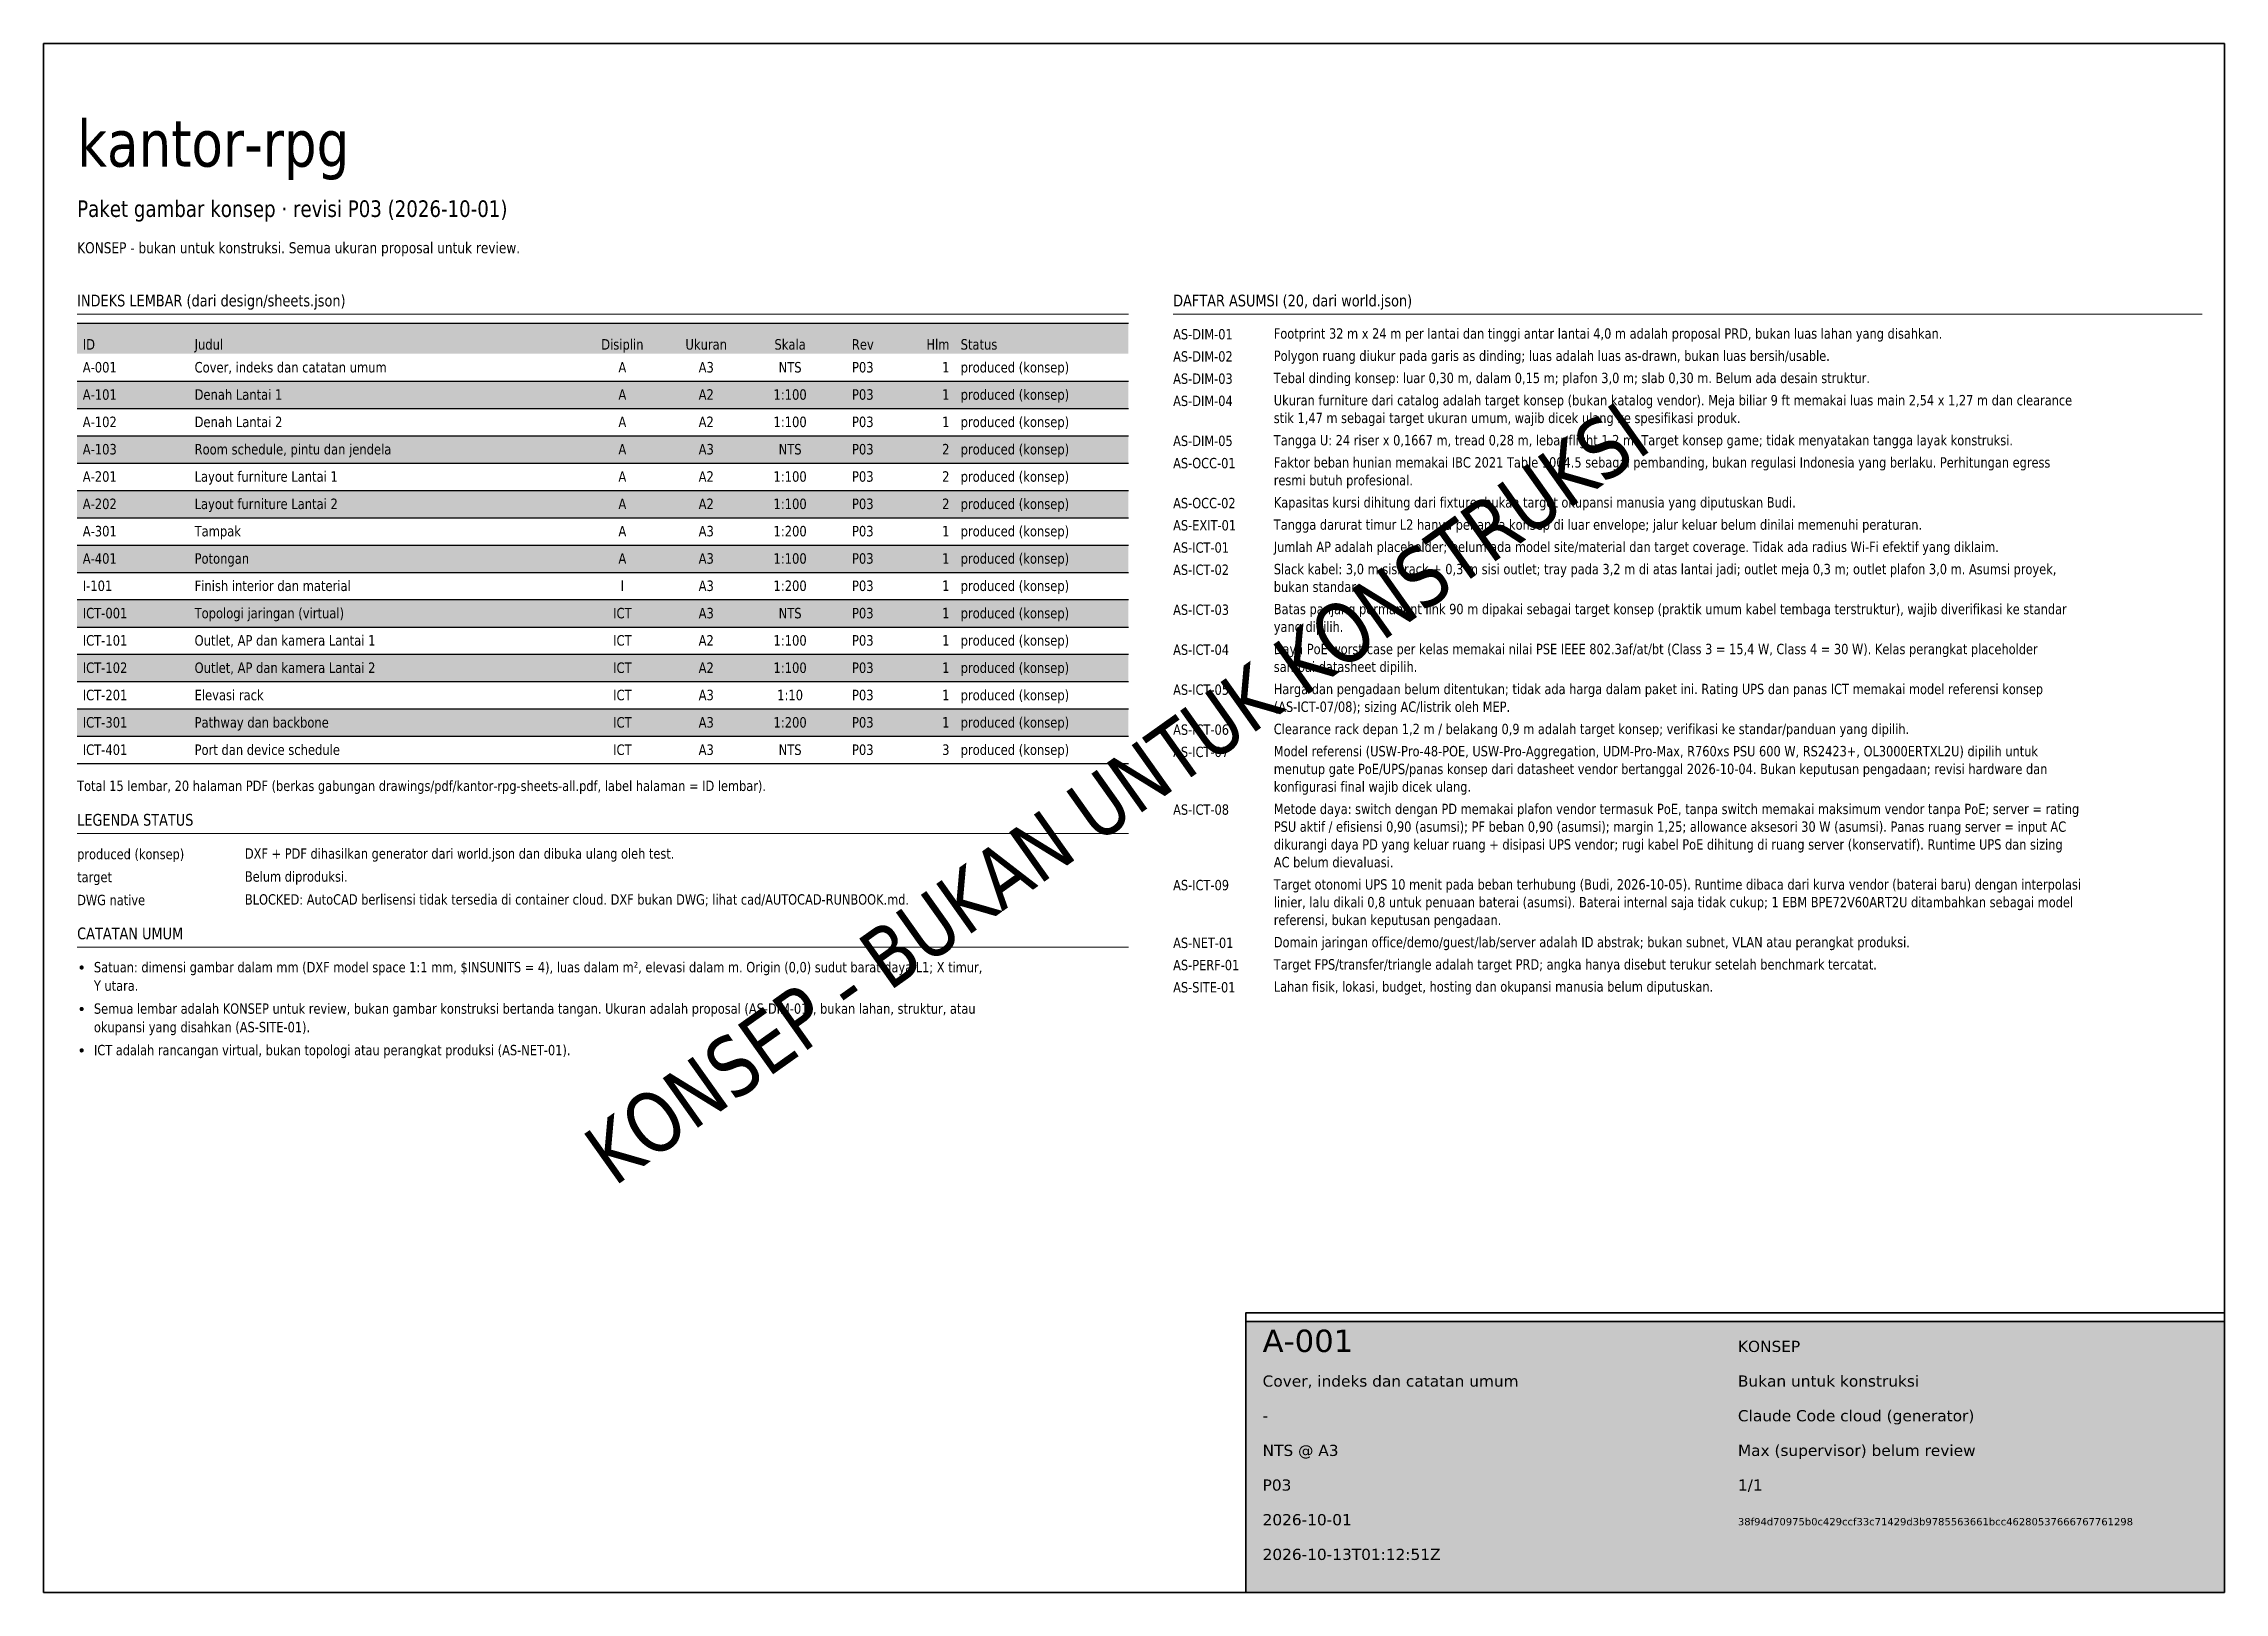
# Paper-space layout 'A-001' of a CAD drawing. Header units: millimetres. Extents: x 20 to 410, y 10 to 287.
import ezdxf
from ezdxf.enums import TextEntityAlignment as Align

# ---------------------------------------------------------------- set-up
doc = ezdxf.new("R2010")
doc.units = ezdxf.units.MM
for name, color, linetype, lineweight, true_color in [('A-ANNO-NOTE', 7, 'Continuous', 18, 0x22302a), ('A-ANNO-TTLB', 7, 'Continuous', 35, 0x1f4d3a), ('A-ANNO-WMRK', 7, 'Continuous', 13, 0xe8eeea)]:
    doc.layers.add(name, color=color, linetype=linetype, lineweight=lineweight, true_color=true_color)
doc.layers.add('A-ANNO-SCHD', color=7, linetype='Continuous')
doc.styles.add('KR-SANS', font='DejaVuSans.ttf', dxfattribs={"width": 0.8})

# ---------------------------------------------------------------- blocks, each defined once
blk = doc.blocks.new('KR-TTLB-G')
at = {"layer": 'A-ANNO-TTLB'}
blk.add_lwpolyline([(0, 0), (175, 0), (175, 50), (0, 50)], close=True, dxfattribs=at)
at = {"layer": 'A-ANNO-TTLB', "style": 'KR-SANS'}
for tag, p, height in [('KR_SHEET_ID', (3, 43), 4), ('KR_STATUS', (88, 43), 2), ('KR_TITLE', (3, 36.8), 2), ('KR_NOTE', (88, 36.8), 2), ('KR_FLOOR', (3, 30.6), 2), ('KR_DRAWN', (88, 30.6), 2), ('KR_SCALE', (3, 24.4), 2), ('KR_CHECK', (88, 24.4), 2), ('KR_REVISION', (3, 18.2), 2), ('KR_PAGE', (88, 18.2), 2), ('KR_REV_DATE', (3, 12), 2), ('KR_WORLD_SHA256', (88, 12), 1.3), ('KR_RENDER_UTC', (3, 5.8), 2)]:
    blk.add_attdef(tag, p, '', height=height, dxfattribs=at)

psp = doc.layouts.new('A-001')

# ---------------------------------------------------------------- hatches: boundary and pattern name
at = {"layer": 'A-ANNO-NOTE', "true_color": 0x22302a}
h = psp.add_hatch(color=250, dxfattribs=at)
h.dxf.hatch_style = 1
edge = h.paths.add_edge_path()
edge.add_arc((26.8, 121.76), 0.38, 0, 360)
h = psp.add_hatch(color=250, dxfattribs=at)
h.dxf.hatch_style = 1
edge = h.paths.add_edge_path()
edge.add_arc((26.8, 114.34), 0.38, 0, 360)
h = psp.add_hatch(color=250, dxfattribs=at)
h.dxf.hatch_style = 1
edge = h.paths.add_edge_path()
edge.add_arc((26.8, 106.93), 0.38, 0, 360)
at = {"layer": 'A-ANNO-SCHD', "true_color": 0xdfe9e3}
h = psp.add_hatch(color=254, dxfattribs=at)
h.dxf.hatch_style = 1
h.paths.add_polyline_path([(26, 231.52), (214, 231.52), (214, 237), (26, 237)])
at = {"layer": 'A-ANNO-SCHD', "true_color": 0xf1f5f2}
h = psp.add_hatch(color=7, dxfattribs=at)
h.dxf.hatch_style = 1
h.paths.add_polyline_path([(26, 221.75), (214, 221.75), (214, 226.63), (26, 226.63)])
h = psp.add_hatch(color=7, dxfattribs=at)
h.dxf.hatch_style = 1
h.paths.add_polyline_path([(26, 211.97), (214, 211.97), (214, 216.86), (26, 216.86)])
h = psp.add_hatch(color=7, dxfattribs=at)
h.dxf.hatch_style = 1
h.paths.add_polyline_path([(26, 202.2), (214, 202.2), (214, 207.09), (26, 207.09)])
h = psp.add_hatch(color=7, dxfattribs=at)
h.dxf.hatch_style = 1
h.paths.add_polyline_path([(26, 192.43), (214, 192.43), (214, 197.32), (26, 197.32)])
h = psp.add_hatch(color=7, dxfattribs=at)
h.dxf.hatch_style = 1
h.paths.add_polyline_path([(26, 182.66), (214, 182.66), (214, 187.55), (26, 187.55)])
h = psp.add_hatch(color=7, dxfattribs=at)
h.dxf.hatch_style = 1
h.paths.add_polyline_path([(26, 172.89), (214, 172.89), (214, 177.78), (26, 177.78)])
h = psp.add_hatch(color=7, dxfattribs=at)
h.dxf.hatch_style = 1
h.paths.add_polyline_path([(26, 163.12), (214, 163.12), (214, 168.01), (26, 168.01)])
at = {"layer": 'A-ANNO-TTLB', "true_color": 0xffffff}
h = psp.add_hatch(color=7, dxfattribs=at)
h.dxf.hatch_style = 1
h.paths.add_polyline_path([(235, 10), (410, 10), (410, 58.47), (235, 58.47)])

# ---------------------------------------------------------------- linework, layer by layer
at = {"layer": 'A-ANNO-NOTE', "color": 119, "true_color": 0x1f4d3a}
for points in [[(26, 238.6), (214, 238.6)], [(222, 238.6), (406, 238.6)], [(26, 145.73), (214, 145.73)], [(26, 125.41), (214, 125.41)]]:
    psp.add_lwpolyline(points, dxfattribs=at)
at = {"layer": 'A-ANNO-SCHD', "color": 119, "true_color": 0x1f4d3a}
for points in [[(26, 237), (214, 237)], [(26, 158.23), (214, 158.23)]]:
    psp.add_lwpolyline(points, dxfattribs=at)
at = {"layer": 'A-ANNO-SCHD', "color": 254, "true_color": 0xc9d6cf}
for points in [[(26, 226.63), (214, 226.63)], [(26, 221.75), (214, 221.75)], [(26, 216.86), (214, 216.86)], [(26, 211.97), (214, 211.97)], [(26, 207.09), (214, 207.09)], [(26, 202.2), (214, 202.2)], [(26, 197.32), (214, 197.32)], [(26, 192.43), (214, 192.43)], [(26, 187.55), (214, 187.55)], [(26, 182.66), (214, 182.66)], [(26, 177.78), (214, 177.78)], [(26, 172.89), (214, 172.89)], [(26, 168.01), (214, 168.01)], [(26, 163.12), (214, 163.12)], [(26, 158.23), (214, 158.23)]]:
    psp.add_lwpolyline(points, dxfattribs=at)
at = {"layer": 'A-ANNO-TTLB', "color": 119, "true_color": 0x1f4d3a}
for points in [[(20, 10), (410, 10), (410, 287), (20, 287)], [(235, 10), (410, 10), (410, 58.47), (235, 58.47)]]:
    psp.add_lwpolyline(points, close=True, dxfattribs=at)

# ---------------------------------------------------------------- block references
at = {"layer": 'A-ANNO-TTLB'}
psp.add_blockref('KR-TTLB-G', (235, 10), dxfattribs=at).add_auto_attribs({'KR_SHEET_ID': 'A-001', 'KR_TITLE': 'Cover, indeks dan catatan umum', 'KR_FLOOR': '-', 'KR_SCALE': 'NTS @ A3', 'KR_REVISION': 'P03', 'KR_REV_DATE': '2026-10-01', 'KR_RENDER_UTC': '2026-10-13T01:12:51Z', 'KR_STATUS': 'KONSEP', 'KR_NOTE': 'Bukan untuk konstruksi', 'KR_DRAWN': 'Claude Code cloud (generator)', 'KR_CHECK': 'Max (supervisor) belum review', 'KR_PAGE': '1/1', 'KR_WORLD_SHA256': '38f94d70975b0c429ccf33c71429d3b9785563661bcc46280537666767761298'})

# ---------------------------------------------------------------- texts
at = {"layer": 'A-ANNO-NOTE', "color": 119, "true_color": 0x1f4d3a, "style": 'KR-SANS', "width": 0.8}
for s, height, p in [('kantor-rpg', 8.396, (26, 265)), ('INDEKS LEMBAR (dari design/sheets.json)', 2.099, (26, 240)), ('DAFTAR ASUMSI (20, dari world.json)', 2.099, (222, 240)), ('AS-DIM-01', 1.852, (222, 234.1)), ('AS-DIM-02', 1.852, (222, 230.13)), ('AS-DIM-03', 1.852, (222, 226.15)), ('AS-DIM-04', 1.852, (222, 222.18)), ('AS-DIM-05', 1.852, (222, 215.03)), ('AS-OCC-01', 1.852, (222, 211.05)), ('AS-OCC-02', 1.852, (222, 203.9)), ('AS-EXIT-01', 1.852, (222, 199.93)), ('AS-ICT-01', 1.852, (222, 195.95)), ('AS-ICT-02', 1.852, (222, 191.98)), ('AS-ICT-03', 1.852, (222, 184.83)), ('AS-ICT-04', 1.852, (222, 177.68)), ('AS-ICT-05', 1.852, (222, 170.53)), ('AS-ICT-06', 1.852, (222, 163.38)), ('AS-ICT-07', 1.852, (222, 159.4)), ('LEGENDA STATUS', 2.099, (26, 147.13)), ('AS-ICT-08', 1.852, (222, 149.08)), ('produced (konsep)', 1.8521, (26, 141.13)), ('target', 1.852, (26, 137.02)), ('AS-ICT-09', 1.852, (222, 135.58)), ('DWG native', 1.852, (26, 132.91)), ('CATATAN UMUM', 2.099, (26, 126.81)), ('AS-NET-01', 1.852, (222, 125.25)), ('AS-PERF-01', 1.852, (222, 121.28)), ('AS-SITE-01', 1.852, (222, 117.3))]:
    psp.add_text(s, height=height, dxfattribs=at).set_placement(p)
at = {"layer": 'A-ANNO-NOTE', "color": 250, "true_color": 0x22302a, "style": 'KR-SANS', "width": 0.8}
for s, height, p in [('Paket gambar konsep · revisi P03 (2026-10-01)', 2.9633, (26, 256)), ('Footprint 32 m x 24 m per lantai dan tinggi antar lantai 4,0 m adalah proposal PRD, bukan luas lahan yang disahkan.', 1.85208, (240, 234.23)), ('Polygon ruang diukur pada garis as dinding; luas adalah luas as-drawn, bukan luas bersih/usable.', 1.8521, (240, 230.25)), ('Tebal dinding konsep: luar 0,30 m, dalam 0,15 m; plafon 3,0 m; slab 0,30 m. Belum ada desain struktur.', 1.85208, (240, 226.28)), ('Ukuran furniture dari catalog adalah target konsep (bukan katalog vendor). Meja biliar 9 ft memakai luas main 2,54 x 1,27 m dan clearance', 1.85208, (240, 222.3)), ('stik 1,47 m sebagai target ukuran umum, wajib dicek ulang ke spesifikasi produk.', 1.8521, (240, 219.13)), ('Tangga U: 24 riser x 0,1667 m, tread 0,28 m, lebar flight 1,2 m. Target konsep game; tidak menyatakan tangga layak konstruksi.', 1.85208, (240, 215.15)), ('Faktor beban hunian memakai IBC 2021 Table 1004.5 sebagai pembanding, bukan regulasi Indonesia yang berlaku. Perhitungan egress', 1.85208, (240, 211.18)), ('resmi butuh profesional.', 1.8521, (240, 208)), ('Kapasitas kursi dihitung dari fixture; bukan target okupansi manusia yang diputuskan Budi.', 1.8521, (240, 204.03)), ('Tangga darurat timur L2 hanya penanda konsep di luar envelope; jalur keluar belum dinilai memenuhi peraturan.', 1.85208, (240, 200.05)), ('Jumlah AP adalah placeholder; belum ada model site/material dan target coverage. Tidak ada radius Wi-Fi efektif yang diklaim.', 1.85208, (240, 196.08)), ('Slack kabel: 3,0 m sisi rack + 0,3 m sisi outlet; tray pada 3,2 m di atas lantai jadi; outlet meja 0,3 m; outlet plafon 3,0 m. Asumsi proyek,', 1.85208, (240, 192.1)), ('bukan standar.', 1.8521, (240, 188.93)), ('yang dipilih.', 1.8521, (240, 181.78)), ('Batas panjang permanent link 90 m dipakai sebagai target konsep (praktik umum kabel tembaga terstruktur), wajib diverifikasi ke standar', 1.85208, (240, 184.95)), ('Daya PoE worst-case per kelas memakai nilai PSE IEEE 802.3af/at/bt (Class 3 = 15,4 W, Class 4 = 30 W). Kelas perangkat placeholder', 1.85208, (240, 177.8)), ('sampai datasheet dipilih.', 1.8521, (240, 174.63)), ('Harga dan pengadaan belum ditentukan; tidak ada harga dalam paket ini. Rating UPS dan panas ICT memakai model referensi konsep', 1.85208, (240, 170.65)), ('(AS-ICT-07/08); sizing AC/listrik oleh MEP.', 1.8521, (240, 167.48)), ('Clearance rack depan 1,2 m / belakang 0,9 m adalah target konsep; verifikasi ke standar/panduan yang dipilih.', 1.85208, (240, 163.5)), ('Model referensi (USW-Pro-48-POE, USW-Pro-Aggregation, UDM-Pro-Max, R760xs PSU 600 W, RS2423+, OL3000ERTXL2U) dipilih untuk', 1.85208, (240, 159.53)), ('menutup gate PoE/UPS/panas konsep dari datasheet vendor bertanggal 2026-10-04. Bukan keputusan pengadaan; revisi hardware dan', 1.85208, (240, 156.35)), ('Total 15 lembar, 20 halaman PDF (berkas gabungan drawings/pdf/kantor-rpg-sheets-all.pdf, label halaman = ID lembar).', 1.85208, (26, 153.33)), ('konfigurasi final wajib dicek ulang.', 1.8521, (240, 153.18)), ('Metode daya: switch dengan PD memakai plafon vendor termasuk PoE, tanpa switch memakai maksimum vendor tanpa PoE; server = rating', 1.85208, (240, 149.2)), ('dikurangi daya PD yang keluar ruang + disipasi UPS vendor; rugi kabel PoE dihitung di ruang server (konservatif). Runtime UPS dan sizing', 1.85208, (240, 142.85)), ('PSU aktif / efisiensi 0,90 (asumsi); PF beban 0,90 (asumsi); margin 1,25; allowance aksesori 30 W (asumsi). Panas ruang server = input AC', 1.85208, (240, 146.03)), ('DXF + PDF dihasilkan generator dari world.json dan dibuka ulang oleh test.', 1.8521, (56, 141.22)), ('AC belum dievaluasi.', 1.8521, (240, 139.68)), ('Belum diproduksi.', 1.8521, (56, 137.11)), ('Target otonomi UPS 10 menit pada beban terhubung (Budi, 2026-10-05). Runtime dibaca dari kurva vendor (baterai baru) dengan interpolasi', 1.85208, (240, 135.7)), ('BLOCKED: AutoCAD berlisensi tidak tersedia di container cloud. DXF bukan DWG; lihat cad/AUTOCAD-RUNBOOK.md.', 1.85208, (56, 133.01)), ('linier, lalu dikali 0,8 untuk penuaan baterai (asumsi). Baterai internal saja tidak cukup; 1 EBM BPE72V60ART2U ditambahkan sebagai model', 1.85208, (240, 132.53)), ('referensi, bukan keputusan pengadaan.', 1.8521, (240, 129.35)), ('Domain jaringan office/demo/guest/lab/server adalah ID abstrak; bukan subnet, VLAN atau perangkat produksi.', 1.85208, (240, 125.38)), ('Satuan: dimensi gambar dalam mm (DXF model space 1:1 mm, $INSUNITS = 4), luas dalam m², elevasi dalam m. Origin (0,0) sudut barat daya L1; X timur,', 1.85208, (29, 120.9)), ('Target FPS/transfer/triangle adalah target PRD; angka hanya disebut terukur setelah benchmark tercatat.', 1.85208, (240, 121.4)), ('Y utara.', 1.852, (29, 117.59)), ('Lahan fisik, lokasi, budget, hosting dan okupansi manusia belum diputuskan.', 1.8521, (240, 117.43)), ('Semua lembar adalah KONSEP untuk review, bukan gambar konstruksi bertanda tangan. Ukuran adalah proposal (AS-DIM-01), bukan lahan, struktur, atau', 1.85208, (29, 113.49)), ('okupansi yang disahkan (AS-SITE-01).', 1.8521, (29, 110.18)), ('ICT adalah rancangan virtual, bukan topologi atau perangkat produksi (AS-NET-01).', 1.8521, (29, 106.07))]:
    psp.add_text(s, height=height, dxfattribs=at).set_placement(p)
at = {"layer": 'A-ANNO-NOTE', "color": 251, "true_color": 0x5a524b, "style": 'KR-SANS', "width": 0.8}
psp.add_text('KONSEP - bukan untuk konstruksi. Semua ukuran proposal untuk review.', height=1.9756, dxfattribs=at).set_placement((26, 249.5))
at = {"layer": 'A-ANNO-SCHD', "color": 119, "true_color": 0x1f4d3a, "style": 'KR-SANS', "width": 0.8}
for s, p in [('ID', (27, 232.27)), ('Judul', (47, 232.27)), ('Status', (184, 232.27)), ('A-001', (27, 228.18)), ('A-101', (27, 223.3)), ('A-102', (27, 218.41)), ('A-103', (27, 213.52)), ('A-201', (27, 208.64)), ('A-202', (27, 203.75)), ('A-301', (27, 198.87)), ('A-401', (27, 193.98)), ('I-101', (27, 189.1)), ('ICT-001', (27, 184.21)), ('ICT-101', (27, 179.33)), ('ICT-102', (27, 174.44)), ('ICT-201', (27, 169.56)), ('ICT-301', (27, 164.67)), ('ICT-401', (27, 159.78))]:
    psp.add_text(s, height=1.877, dxfattribs=at).set_placement(p)
for s, p in [('Disiplin', (123.5, 232.27)), ('Ukuran', (138.5, 232.27)), ('Skala', (153.5, 232.27)), ('Rev', (166.5, 232.27))]:
    psp.add_text(s, height=1.877, dxfattribs=at).set_placement(p, align=Align.CENTER)
psp.add_text('Hlm', height=1.877, dxfattribs=at).set_placement((182, 232.27), align=Align.RIGHT)
at = {"layer": 'A-ANNO-SCHD', "color": 250, "true_color": 0x22302a, "style": 'KR-SANS', "width": 0.8}
for s, height, p in [('Cover, indeks dan catatan umum', 1.8768, (47, 228.18)), ('produced (konsep)', 1.8768, (184, 228.18)), ('Denah Lantai 1', 1.8768, (47, 223.3)), ('produced (konsep)', 1.8768, (184, 223.3)), ('Denah Lantai 2', 1.8768, (47, 218.41)), ('produced (konsep)', 1.8768, (184, 218.41)), ('Room schedule, pintu dan jendela', 1.8768, (47, 213.52)), ('produced (konsep)', 1.8768, (184, 213.52)), ('Layout furniture Lantai 1', 1.8768, (47, 208.64)), ('produced (konsep)', 1.8768, (184, 208.64)), ('Layout furniture Lantai 2', 1.8768, (47, 203.75)), ('produced (konsep)', 1.8768, (184, 203.75)), ('Tampak', 1.877, (47, 198.87)), ('produced (konsep)', 1.8768, (184, 198.87)), ('Potongan', 1.877, (47, 193.98)), ('produced (konsep)', 1.8768, (184, 193.98)), ('Finish interior dan material', 1.8768, (47, 189.1)), ('produced (konsep)', 1.8768, (184, 189.1)), ('Topologi jaringan (virtual)', 1.8768, (47, 184.21)), ('produced (konsep)', 1.8768, (184, 184.21)), ('Outlet, AP dan kamera Lantai 1', 1.8768, (47, 179.33)), ('produced (konsep)', 1.8768, (184, 179.33)), ('Outlet, AP dan kamera Lantai 2', 1.8768, (47, 174.44)), ('produced (konsep)', 1.8768, (184, 174.44)), ('Elevasi rack', 1.8768, (47, 169.56)), ('produced (konsep)', 1.8768, (184, 169.56)), ('Pathway dan backbone', 1.8768, (47, 164.67)), ('produced (konsep)', 1.8768, (184, 164.67)), ('Port dan device schedule', 1.8768, (47, 159.78)), ('produced (konsep)', 1.8768, (184, 159.78))]:
    psp.add_text(s, height=height, dxfattribs=at).set_placement(p)
for s, height, p in [('A', 1.88, (123.5, 228.18)), ('A3', 1.877, (138.5, 228.18)), ('NTS', 1.877, (153.5, 228.18)), ('P03', 1.877, (166.5, 228.18)), ('A', 1.88, (123.5, 223.3)), ('A2', 1.877, (138.5, 223.3)), ('1:100', 1.877, (153.5, 223.3)), ('P03', 1.877, (166.5, 223.3)), ('A', 1.88, (123.5, 218.41)), ('A2', 1.877, (138.5, 218.41)), ('1:100', 1.877, (153.5, 218.41)), ('P03', 1.877, (166.5, 218.41)), ('A', 1.88, (123.5, 213.52)), ('A3', 1.877, (138.5, 213.52)), ('NTS', 1.877, (153.5, 213.52)), ('P03', 1.877, (166.5, 213.52)), ('A', 1.88, (123.5, 208.64)), ('A2', 1.877, (138.5, 208.64)), ('1:100', 1.877, (153.5, 208.64)), ('P03', 1.877, (166.5, 208.64)), ('A', 1.88, (123.5, 203.75)), ('A2', 1.877, (138.5, 203.75)), ('1:100', 1.877, (153.5, 203.75)), ('P03', 1.877, (166.5, 203.75)), ('A', 1.88, (123.5, 198.87)), ('A3', 1.877, (138.5, 198.87)), ('1:200', 1.877, (153.5, 198.87)), ('P03', 1.877, (166.5, 198.87)), ('A', 1.88, (123.5, 193.98)), ('A3', 1.877, (138.5, 193.98)), ('1:100', 1.877, (153.5, 193.98)), ('P03', 1.877, (166.5, 193.98)), ('I', 1.88, (123.5, 189.1)), ('A3', 1.877, (138.5, 189.1)), ('1:200', 1.877, (153.5, 189.1)), ('P03', 1.877, (166.5, 189.1)), ('ICT', 1.877, (123.5, 184.21)), ('A3', 1.877, (138.5, 184.21)), ('NTS', 1.877, (153.5, 184.21)), ('P03', 1.877, (166.5, 184.21)), ('ICT', 1.877, (123.5, 179.33)), ('A2', 1.877, (138.5, 179.33)), ('1:100', 1.877, (153.5, 179.33)), ('P03', 1.877, (166.5, 179.33)), ('ICT', 1.877, (123.5, 174.44)), ('A2', 1.877, (138.5, 174.44)), ('1:100', 1.877, (153.5, 174.44)), ('P03', 1.877, (166.5, 174.44)), ('ICT', 1.877, (123.5, 169.56)), ('A3', 1.877, (138.5, 169.56)), ('1:10', 1.877, (153.5, 169.56)), ('P03', 1.877, (166.5, 169.56)), ('ICT', 1.877, (123.5, 164.67)), ('A3', 1.877, (138.5, 164.67)), ('1:200', 1.877, (153.5, 164.67)), ('P03', 1.877, (166.5, 164.67)), ('ICT', 1.877, (123.5, 159.78)), ('A3', 1.877, (138.5, 159.78)), ('NTS', 1.877, (153.5, 159.78)), ('P03', 1.877, (166.5, 159.78))]:
    psp.add_text(s, height=height, dxfattribs=at).set_placement(p, align=Align.CENTER)
for s, p in [('1', (182, 228.18)), ('1', (182, 223.3)), ('1', (182, 218.41)), ('2', (182, 213.52)), ('2', (182, 208.64)), ('2', (182, 203.75)), ('1', (182, 198.87)), ('1', (182, 193.98)), ('1', (182, 189.1)), ('1', (182, 184.21)), ('1', (182, 179.33)), ('1', (182, 174.44)), ('1', (182, 169.56)), ('1', (182, 164.67)), ('3', (182, 159.78))]:
    psp.add_text(s, height=1.88, dxfattribs=at).set_placement(p, align=Align.RIGHT)
at = {"layer": 'A-ANNO-WMRK', "color": 254, "true_color": 0xdde4e1, "style": 'KR-SANS', "width": 0.8}
psp.add_text('KONSEP - BUKAN UNTUK KONSTRUKSI', height=10.8656, rotation=35.3845, dxfattribs=at).set_placement((215, 148.5), align=Align.CENTER)

doc.saveas('drawing.dxf')
